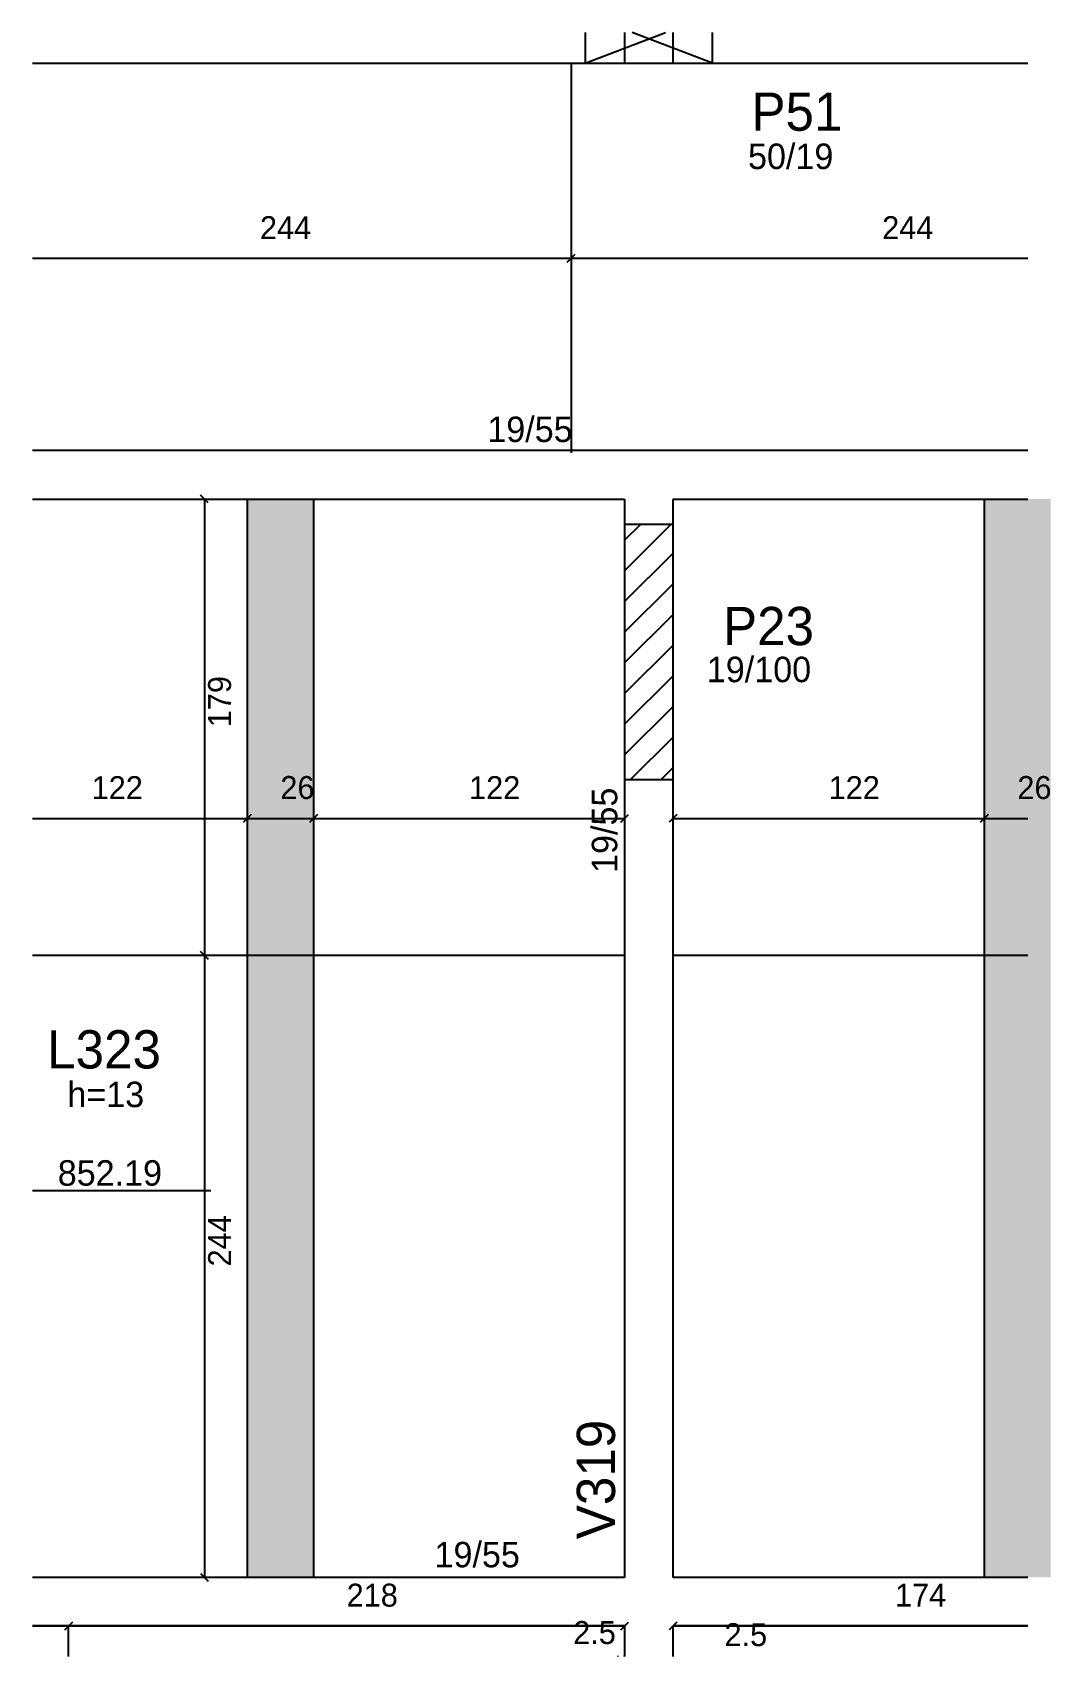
# Model space of a CAD drawing. Header units: metres. Extents: x 4664 to 5063, y 1637 to 2274.
import ezdxf

# ---------------------------------------------------------------- set-up
doc = ezdxf.new("R2010")
doc.units = ezdxf.units.M
for name, color, linetype in [('1', 7, 'Continuous'), ('3', 7, 'Continuous'), ('4', 7, 'Continuous'), ('7', 7, 'Continuous'), ('Hachura', 7, 'Continuous'), ('Painéis', 7, 'Continuous')]:
    doc.layers.add(name, color=color, linetype=linetype)

msp = doc.modelspace()

# ---------------------------------------------------------------- hatches: boundary and pattern name
at = {"layer": 'Hachura'}
h = msp.add_hatch(color=7, dxfattribs=at)
h.dxf.hatch_style = 1
h.paths.add_polyline_path([(4748.08, 1667.94), (4774.08, 1667.94), (4774.08, 2090.94), (4748.08, 2090.94), (4748.08, 1667.94)])
h = msp.add_hatch(color=7, dxfattribs=at)
h.dxf.hatch_style = 1
h.paths.add_polyline_path([(5037.08, 1667.94), (5063.08, 1667.94), (5063.08, 2090.94), (5037.08, 2090.94), (5037.08, 1667.94)])

# ---------------------------------------------------------------- linework, layer by layer
at = {"layer": '1', "color": 1, "lineweight": 25}
for p, q in [((4880.57, 2261.94), (4912.15, 2273.94)), ((4930.57, 2261.94), (4898.99, 2273.94))]:
    msp.add_line(p, q, dxfattribs=at)
at = {"layer": '3', "color": 3, "lineweight": 25}
for p, q in [((4896.07, 2062.74), (4914.26, 2080.94)), ((4896.07, 2074.76), (4902.24, 2080.94)), ((4896.07, 2050.72), (4915.07, 2069.72)), ((4896.07, 2038.7), (4915.07, 2057.7)), ((4896.07, 2026.68), (4915.07, 2045.68)), ((4896.07, 2014.66), (4915.07, 2033.66)), ((4896.07, 2002.64), (4915.07, 2021.64)), ((4896.07, 1990.62), (4915.07, 2009.62)), ((4898.41, 1980.94), (4915.07, 1997.6)), ((4910.43, 1980.94), (4915.07, 1985.58)), ((4663.88, 1819.75), (4733.84, 1819.75))]:
    msp.add_line(p, q, dxfattribs=at)
for points in [[(4896.07, 2273.94), (4896.07, 2261.94)], [(4915.07, 2261.94), (4915.07, 2273.94)], [(4663.88, 2261.94), (4905.57, 2261.94)], [(4905.57, 2261.94), (5054.12, 2261.94)], [(4905.57, 2109.94), (4663.88, 2109.94)], [(5054.12, 2109.94), (4905.57, 2109.94)], [(4663.88, 2090.94), (4896.07, 2090.94)], [(4896.07, 2090.94), (4896.07, 2080.94)], [(4915.07, 2090.94), (5054.12, 2090.94)], [(4915.07, 2080.94), (4915.07, 2090.94)], [(4896.07, 1980.94), (4896.07, 1667.94)], [(4915.07, 1667.94), (4915.07, 1980.94)], [(4896.07, 1667.94), (4663.88, 1667.94)], [(5054.12, 1667.94), (4915.07, 1667.94)], [(4663.88, 1648.94), (4896.07, 1648.94)], [(4896.07, 1648.94), (4896.07, 1636.94)], [(4915.07, 1648.94), (5054.12, 1648.94)], [(4915.07, 1636.94), (4915.07, 1648.94)]]:
    msp.add_lwpolyline(points, dxfattribs=at)
at = {"layer": '7', "color": 7, "lineweight": 25}
for points in [[(4880.57, 2273.94), (4880.57, 2261.94)], [(4930.57, 2261.94), (4930.57, 2273.94)], [(4880.57, 2261.94), (4930.57, 2261.94)], [(4915.07, 2080.94), (4896.07, 2080.94)], [(4896.07, 2080.94), (4896.07, 1980.94)], [(4915.07, 1980.94), (4915.07, 2080.94)], [(4896.07, 1980.94), (4915.07, 1980.94)]]:
    msp.add_lwpolyline(points, dxfattribs=at)
at = {"layer": 'Painéis', "color": 200, "lineweight": 25}
for p, q in [((4875.07, 2261.94), (4875.07, 2109.01)), ((4748.08, 2090.94), (4748.08, 1667.94)), ((4774.08, 2090.94), (4774.08, 1667.94)), ((5037.08, 2090.94), (5037.08, 1667.94)), ((4895.98, 1911.94), (4663.88, 1911.94)), ((5054.12, 1911.94), (4914.98, 1911.94)), ((4678.07, 1636.94), (4678.07, 1648.94))]:
    msp.add_line(p, q, dxfattribs=at)
at = {"layer": 'Painéis', "color": 4, "lineweight": 25}
for p, q in [((4875.07, 2185.32), (4663.88, 2185.32)), ((5054.12, 2185.32), (4875.07, 2185.32)), ((4731.33, 2090.94), (4731.33, 1911.94)), ((4663.88, 1965.69), (4748.08, 1965.69)), ((4748.08, 1965.69), (4774.08, 1965.69)), ((4774.08, 1965.69), (4896.07, 1965.69)), ((4915.07, 1965.69), (5037.08, 1965.69)), ((5037.08, 1965.69), (5054.12, 1965.69)), ((4731.33, 1911.94), (4731.33, 1667.94)), ((4678.07, 1648.94), (4663.88, 1648.94)), ((4896.07, 1648.94), (4678.07, 1648.94)), ((5054.12, 1648.94), (4915.07, 1648.94)), ((4893.57, 1636.94), (4893.57, 1637.24)), ((4896.07, 1636.94), (4896.07, 1637.24))]:
    msp.add_line(p, q, dxfattribs=at)
at = {"layer": 'Painéis', "color": 0, "lineweight": 25}
for p, q in [((4876.57, 2186.82), (4873.57, 2183.82)), ((4873.57, 2183.82), (4876.57, 2186.82)), ((4732.83, 2089.44), (4729.83, 2092.44)), ((4746.58, 1964.19), (4749.58, 1967.19)), ((4749.58, 1967.19), (4746.58, 1964.19)), ((4772.58, 1964.19), (4775.58, 1967.19)), ((4775.58, 1967.19), (4772.58, 1964.19)), ((4894.57, 1964.19), (4897.57, 1967.19)), ((4916.57, 1967.19), (4913.57, 1964.19)), ((5035.58, 1964.19), (5038.58, 1967.19)), ((5038.58, 1967.19), (5035.58, 1964.19)), ((4729.83, 1913.44), (4732.83, 1910.44)), ((4732.83, 1910.44), (4729.83, 1913.44)), ((4729.83, 1669.44), (4732.83, 1666.44)), ((4679.57, 1650.44), (4676.57, 1647.44)), ((4676.57, 1647.44), (4679.57, 1650.44)), ((4894.57, 1647.44), (4897.57, 1650.44)), ((4916.57, 1650.44), (4913.57, 1647.44))]:
    msp.add_line(p, q, dxfattribs=at)

# ---------------------------------------------------------------- texts
at = {"layer": '3', "color": 3, "lineweight": 25}
for s, p in [('50/19', (4944.46, 2220.38)), ('19/55', (4842.23, 2113.29)), ('19/100', (4928.31, 2019.1)), ('h=13', (4677.55, 1852.42)), ('852.19', (4673.79, 1821.61)), ('19/55', (4821.54, 1671.92))]:
    msp.add_text(s, height=10, dxfattribs=at).set_placement(p)
msp.add_text('19/55', height=10, rotation=90, dxfattribs=at).set_placement((4893.2, 1944.28))
at = {"layer": '4', "color": 4, "lineweight": 25}
for s, p in [('P51', (4945.79, 2235.38)), ('P23', (4934.64, 2033.63)), ('L323', (4669.63, 1867.59))]:
    msp.add_text(s, height=15, dxfattribs=at).set_placement(p)
msp.add_text('V319', height=15, rotation=90, dxfattribs=at).set_placement((4892.32, 1682.94))
at = {"layer": 'Painéis', "color": 240, "lineweight": 25}
for s, p in [('244', (4753.07, 2192.88)), ('244', (4997.07, 2192.88)), ('122', (4687.08, 1973.24)), ('26', (4761.08, 1973.28)), ('122', (4835.07, 1973.24)), ('122', (4976.07, 1973.24)), ('26', (5050.08, 1973.28)), ('218', (4787.07, 1656.52)), ('174', (5002.07, 1656.5)), ('2.5', (4875.89, 1641.84)), ('2.5', (4935.24, 1641.02))]:
    msp.add_text(s, height=9, dxfattribs=at).set_placement(p)
for s, p in [('179', (4741.73, 2001.44)), ('244', (4741.76, 1789.94))]:
    msp.add_text(s, height=9, rotation=90, dxfattribs=at).set_placement(p)

doc.saveas('drawing.dxf')
